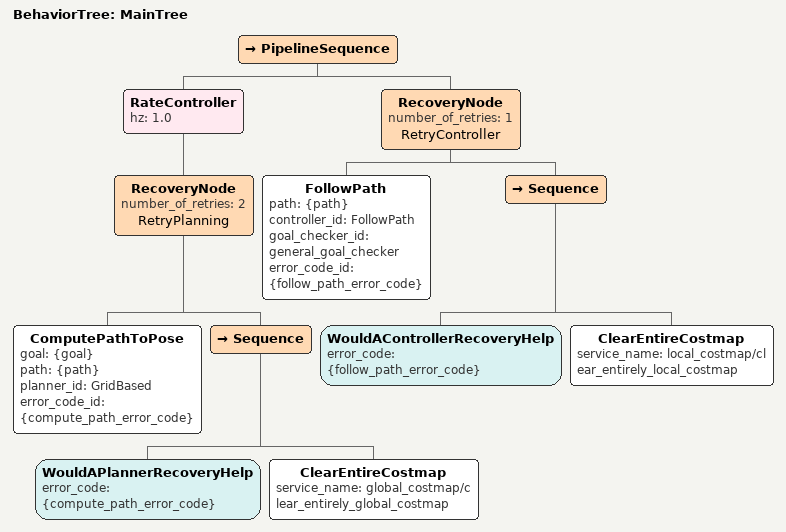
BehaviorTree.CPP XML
<root BTCPP_format="4" main_tree_to_execute="MainTree">
  <BehaviorTree ID="MainTree">
    <PipelineSequence>
      <RateController hz="1.0">
        <RecoveryNode number_of_retries="2" name="RetryPlanning">
          <ComputePathToPose goal="{goal}" path="{path}" planner_id="GridBased" error_code_id="{compute_path_error_code}"/>
          <Sequence>
            <WouldAPlannerRecoveryHelp error_code="{compute_path_error_code}"/>
            <ClearEntireCostmap service_name="global_costmap/clear_entirely_global_costmap"/>
          </Sequence>
        </RecoveryNode>
      </RateController>
      <RecoveryNode number_of_retries="1" name="RetryController">
        <FollowPath path="{path}" controller_id="FollowPath" goal_checker_id="general_goal_checker" error_code_id="{follow_path_error_code}"/>
        <Sequence>
          <WouldAControllerRecoveryHelp error_code="{follow_path_error_code}"/>
          <ClearEntireCostmap service_name="local_costmap/clear_entirely_local_costmap"/>
        </Sequence>
      </RecoveryNode>
    </PipelineSequence>
  </BehaviorTree>
</root>
